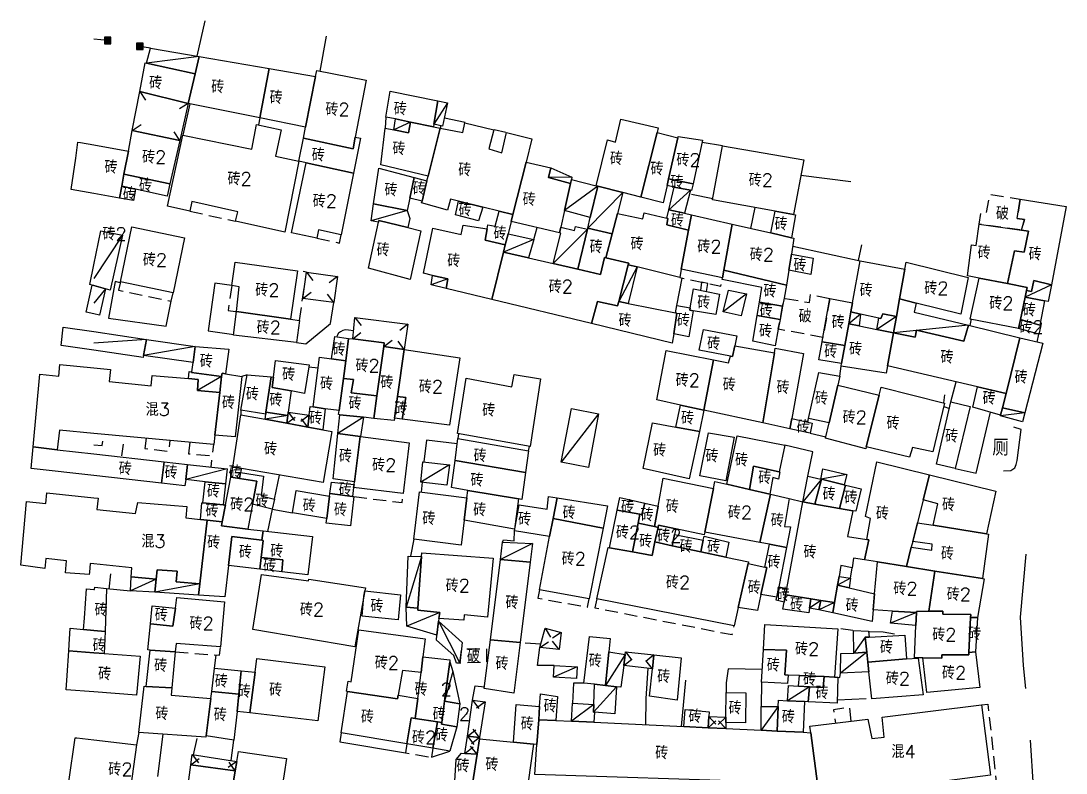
# Model space of a CAD drawing. Header units: millimetres. Extents: x 51 to 1261, y 60 to 1114.
# Drawn here: x 249.4 to 409.5, y 618.7 to 733.9 of the extents above; entities that cross this region are included whole.
import ezdxf

# ---------------------------------------------------------------- set-up
doc = ezdxf.new("R2010")
doc.units = ezdxf.units.MM
doc.linetypes.add('X5', pattern=[3, 2, -1])
doc.layers.add('JMD', color=6, linetype='Continuous')
doc.layers.get('0').off()
doc.styles.add('HZ', font='rs.shx', dxfattribs={"width": 0.8, "bigfont": 'hztxt.shx'})
doc.linetypes.add('443', pattern='A,9.4,[169,AAA.SHX,S=1,R=0,X=0,Y=0.15],0.6', length=10)

# ---------------------------------------------------------------- blocks, each defined once
blk = doc.blocks.new('*U16')
at = {"linetype": 'Continuous'}
for points in [[(0, 0), (0.5, 0.5), (-0.5, 0.5)], [(0, 0), (-0.5, 0.5), (-0.5, -0.5)], [(0, 0), (-0.5, -0.5), (0.5, -0.5)], [(0, 0), (0.5, -0.5), (0.5, 0.5)]]:
    blk.add_solid(points, dxfattribs=at)
blk = doc.blocks.new('gc002')
blk.add_lwpolyline([(-0.5, -0.5), (0.5, -0.5), (0.5, 0.5), (-0.5, 0.5), (-0.5, -0.5)])
at = {"linetype": 'Continuous'}
blk.add_blockref('*U16', (0, 0), dxfattribs=at)

msp = doc.modelspace()

# ---------------------------------------------------------------- linework, layer by layer
at = {"layer": 'JMD', "color": 6, "linetype": '443', "flags": 128}
for points in [[(276.41, 728.54), (277.62, 733.93)], [(262.7, 730.93), (260.57, 731.14)], [(295.23, 726.24), (296.2, 731.59)], [(269.24, 729.77), (267.64, 730.03)], [(275.27, 721.23), (274.23, 716.45)], [(285.99, 719.07), (285.78, 718)], [(305.33, 719.2), (305.22, 717.51)], [(317.45, 718.35), (314.28, 719.03)], [(313.71, 717.88), (313.62, 717.52)], [(323.7, 716.85), (321.88, 717.25)], [(356.9, 714.77), (353.74, 715.31)], [(376.54, 709.3), (368.88, 710.26)], [(352.12, 707.41), (355.39, 706.74)], [(361.23, 702.14), (361.9, 705.33)], [(327.97, 700.46), (328.49, 702.27)], [(367.64, 699.45), (377.97, 697.16)], [(378.16, 699.62), (377.66, 697.23)], [(264.61, 693.82), (263.85, 694), (262.81, 688.41), (271.66, 687.2), (272.45, 691.01)], [(281.7, 693.38), (279.11, 693.74), (278.1, 686.48), (282, 685.91)], [(349.87, 690.32), (350.72, 694.53)], [(291.6, 684.67), (293.05, 684.49), (296.85, 687.58), (297.32, 690.79)], [(394.99, 688.28), (394.79, 687.26)], [(300.34, 686.44), (299.59, 686.55), (299.09, 686.6), (298.71, 686.49), (298.36, 686.33), (298.05, 686.09), (297.83, 685.76), (297.8, 685.55)], [(405.09, 684.75), (405.34, 685.94)], [(294.92, 680.74), (293.52, 680.92)], [(374.84, 679.5), (375.06, 681.07)], [(284.08, 679.74), (283.26, 679.49)], [(391.87, 675.58), (392.68, 678.66)], [(390.76, 675.43), (390.94, 676.64)], [(283.12, 674.31), (283.11, 673.59)], [(390.78, 674.88), (391.64, 674.59)], [(369.93, 672.5), (370.05, 673.02)], [(392.53, 665.39), (395.75, 664.67), (397.94, 674)], [(399.92, 665.01), (401.03, 665.09), (401.65, 665.47), (401.87, 666), (402, 666.59), (402.61, 671.34), (401.53, 671.73)], [(316.25, 669.16), (311.56, 669.73), (311.13, 666.38)], [(316.45, 670.7), (316.36, 669.99)], [(370.3, 670.77), (372.73, 670.24)], [(264.88, 667.31), (265.1, 669.12)], [(327.18, 668.06), (327.29, 668.77)], [(369.94, 664.22), (370.74, 667.92), (366.45, 668.93)], [(278.57, 665.59), (278.67, 666.64)], [(288.23, 660.69), (289.03, 664.37)], [(310.86, 663.27), (310.7, 661.77)], [(367.07, 660.78), (369.2, 660.26)], [(287.9, 659.17), (287.16, 655.75)], [(287.9, 659.17), (291.02, 658.6)], [(323.2, 654.11), (323.31, 654.43), (324.96, 654.28), (325.02, 655.81)], [(309.61, 654.57), (309.08, 651.97)], [(403.33, 652.26), (402.47, 642.63), (402.93, 635.21), (403.31, 631.69)], [(376.49, 648.57), (376.75, 650.16)], [(262.95, 646.92), (263.17, 649.24)], [(262.53, 646.98), (266.22, 646.65)], [(376.83, 640.57), (374.98, 640.8)], [(383.23, 640.03), (381.48, 640.3), (379.39, 640.38)], [(329.06, 638.48), (326.63, 638.65)], [(331.09, 635.23), (328.52, 635.23), (328.91, 637.94)], [(279.08, 634.82), (279.33, 636.81)], [(345.12, 626.13), (345.21, 630.17), (345.5, 634.78)], [(362.97, 634.61), (357.77, 634.7), (357.42, 632.56), (357.42, 631.07)], [(374.55, 633.41), (374.87, 633.36), (374.95, 634.03)], [(335.66, 632.52), (334.06, 632.48), (333.9, 629.42)], [(350.59, 625.87), (351.26, 632.98)], [(362.85, 632.65), (362.79, 628.95)], [(318.57, 629.91), (318.97, 632.09), (320.42, 631.93)], [(374.47, 629.96), (378.89, 630.13)], [(267.46, 624.96), (267.11, 623.06)], [(270.38, 618.22), (271.19, 624.69)], [(275.85, 621.55), (276.41, 624.01)], [(281.64, 620.65), (282.04, 623.78)], [(405.36, 609.35), (404.9, 611.09), (404.51, 616.63), (404.04, 623.78)]]:
    msp.add_lwpolyline(points, dxfattribs=at)
at = {"layer": 'JMD', "color": 6, "linetype": 'Continuous', "flags": 128}
for points in [[(276.69, 728.49), (276.08, 725.81), (268.65, 727.48), (269.24, 729.77)], [(287.44, 726.64), (285.99, 719.07), (275.04, 721.28), (276.08, 725.81), (276.69, 728.49)], [(268.65, 727.48), (276.08, 725.81), (275.04, 721.28), (267.61, 723.13), (268.44, 727.52)], [(294.55, 725.42), (293.02, 717.65), (285.99, 719.07), (287.44, 726.64)], [(300.63, 716.11), (300.3, 714.36), (292.69, 715.97), (293.02, 717.65), (294.55, 725.42), (294.73, 726.33), (302.27, 724.86)], [(313.27, 721.7), (312.67, 718.1), (312.61, 717.73), (309.09, 718.44), (306.77, 718.91), (305.33, 719.2), (305.98, 723.17)], [(312.67, 718.1), (313.27, 721.7), (314.73, 721.4), (313.97, 717.82)], [(309.09, 718.44), (308.77, 716.81), (306.54, 717.25), (306.77, 718.91)], [(346.86, 716.82), (344.39, 706.95), (341.61, 707.66), (337.77, 708.63), (337.53, 708.69), (339.24, 715.69), (340.51, 715.38), (341.29, 718.9), (347.04, 717.54)], [(292, 712.45), (289.86, 701.58), (282.3, 703.24), (282.62, 704.71), (275.59, 706.25), (275.27, 704.79), (271.85, 705.54), (274.23, 716.45), (284.78, 714.28), (285.48, 718.06), (289.27, 717.25), (288.42, 713.23)], [(312.61, 717.73), (313.62, 717.52), (311.8, 710.17), (304.52, 711.86), (305.22, 717.51), (306.54, 717.25), (308.77, 716.81), (309.09, 718.44)], [(326.78, 712.31), (324.77, 704.26), (322.66, 704.79), (320.15, 705.41), (316.45, 706.33), (315.22, 706.64), (314.75, 704.95), (310.79, 706.07), (310.85, 706.31), (311.61, 709.42), (311.8, 710.17), (313.62, 717.52), (317.08, 716.82), (317.43, 718.31), (321.83, 717.23), (321.06, 714.32), (323.06, 713.71), (323.78, 716.83), (327.68, 715.89)], [(273.75, 715.61), (272.23, 708.97), (265.2, 710.47), (265.88, 714), (266.47, 717.15)], [(300.35, 710.62), (293.12, 712.21), (292, 712.45), (292.69, 715.97), (300.3, 714.36), (300.63, 716.11), (301.43, 715.97)], [(350.02, 716.01), (348.62, 709.75), (348.38, 708.7), (347.8, 706.09), (344.39, 706.95), (346.86, 716.82)], [(352.37, 709), (348.62, 709.75), (350.02, 716.01), (350.07, 716.25), (353.82, 715.65)], [(258.52, 715.3), (260.57, 714.94), (265.88, 714), (265.2, 710.47), (264.86, 708.63), (264.51, 706.79), (260.57, 707.5), (257.12, 708.12), (257.8, 712.93), (257.86, 713.34), (258.14, 715.36)], [(367.74, 704.29), (364.93, 704.79), (355.35, 706.51), (356.9, 714.77), (369.33, 712.64)], [(300.35, 710.62), (298.45, 701.18), (294.98, 701.91), (294.73, 700.64), (290.85, 701.45), (293.12, 712.21)], [(309.65, 709.95), (308.98, 706.76), (308.59, 704.89), (303.44, 705.92), (304.23, 711.4)], [(330.57, 711.43), (330.22, 709.92), (333.6, 709.04), (332.67, 704.9), (332.09, 702.32), (331.9, 701.48), (324.5, 703.19), (324.77, 704.26), (326.78, 712.31)], [(333.74, 709.65), (333.6, 709.04), (330.22, 709.92), (330.57, 711.43), (333.82, 710.01)], [(272.23, 708.97), (271.8, 707.08), (266.98, 708.16), (264.86, 708.63), (265.2, 710.47)], [(311.61, 709.42), (310.85, 706.31), (308.98, 706.76), (309.65, 709.95)], [(337.53, 708.69), (337.77, 708.63), (336.61, 703.81), (332.67, 704.9), (333.6, 709.04), (333.74, 709.65)], [(352.37, 709), (352.15, 707.98), (351.97, 708.02), (349.48, 708.49), (348.38, 708.7), (348.62, 709.75)], [(266.98, 708.16), (266.63, 706.41), (264.51, 706.79), (264.86, 708.63)], [(341.61, 707.66), (340.78, 704.42), (339.97, 701.3), (336.23, 702.21), (336.61, 703.81), (337.77, 708.63)], [(351.97, 708.02), (351.06, 704.46), (348.66, 705.01), (349.48, 708.49)], [(320.15, 705.41), (319.5, 703.33), (315.99, 704.22), (316.45, 706.33)], [(407.26, 693.52), (404.56, 694.19), (404.19, 692.49), (403.46, 692.66), (403.56, 693.12), (400.56, 693.7), (401.63, 698.7), (403.1, 698.52), (403.76, 701.73), (402.68, 701.89), (403.12, 703.52), (402, 703.69), (402.48, 706.62), (409.51, 705.48)], [(308.59, 704.89), (308.96, 703.65), (308.69, 702.28), (304.25, 703.35), (304.19, 703.1), (303.07, 703.32), (303.44, 705.92)], [(324.77, 704.26), (324.5, 703.19), (324.04, 701.34), (323.61, 699.62), (320.53, 700.34), (320.82, 702.06), (320.93, 702.71), (322.07, 702.49), (322.66, 704.79)], [(348.35, 703.7), (348.52, 703.66), (348.34, 702.69), (351.67, 701.88), (350.56, 695.89), (350.33, 694.61), (343.81, 696.25), (342.45, 696.59), (342.51, 696.83), (339.03, 697.62), (339.97, 701.3), (340.78, 704.42), (344.65, 703.64), (344.89, 704.52)], [(351.06, 704.46), (352.11, 704.22), (351.67, 701.88), (348.34, 702.69), (348.52, 703.66), (348.35, 703.7), (348.66, 705.01)], [(367.74, 704.29), (368.04, 704.23), (367.47, 700.72), (364.27, 701.45), (364.93, 704.79)], [(308.69, 702.28), (310.69, 701.79), (309.01, 694.33), (302.63, 696.04), (304.19, 703.1), (304.25, 703.35)], [(358.38, 702.79), (357.07, 695.74), (356.86, 694.57), (350.56, 695.89), (351.67, 701.88), (352.11, 704.22)], [(262.38, 692.87), (260.57, 693.39), (260.34, 693.45), (259.95, 693.56), (260.57, 696.57), (261.63, 701.76), (264.97, 701.12), (263.09, 692.67)], [(274.45, 700.69), (272.71, 692.28), (264.64, 693.98), (266.38, 702.38)], [(320.82, 702.06), (320.53, 700.34), (323.61, 699.62), (323.34, 698.53), (321.52, 691.26), (314.54, 692.94), (314.82, 694.41), (312.45, 694.96), (311.1, 695.27), (312.52, 702.21), (316.86, 701.2), (317.14, 702.65)], [(327.17, 697.65), (323.34, 698.53), (323.61, 699.62), (324.04, 701.34), (327.97, 700.46)], [(336.18, 702.01), (334.71, 695.91), (330.93, 696.78), (332.1, 701.43), (331.9, 701.48), (332.09, 702.32), (334.2, 701.85), (334.35, 702.44)], [(339.97, 701.3), (339.03, 697.62), (338.8, 697.67), (338.18, 695.11), (334.71, 695.91), (336.18, 702.01), (336.23, 702.21)], [(364.27, 701.45), (367.47, 700.72), (367.82, 700.64), (367.44, 698.18), (367.05, 695.75), (366.69, 693.45), (357.07, 695.74), (358.38, 702.79)], [(402.68, 701.88), (403.76, 701.73), (403.1, 698.52), (401.63, 698.7), (400.56, 693.7), (396.17, 694.55), (394.4, 694.9), (395.04, 699.62), (395.73, 699.53), (396.21, 702.78)], [(327.17, 697.65), (330.93, 696.78), (334.71, 695.91), (338.18, 695.11), (338.8, 697.67), (339.03, 697.62), (342.51, 696.83), (342.45, 696.59), (340.99, 690.93), (340.82, 690.28), (337.74, 690.98), (336.81, 687.57), (321.52, 691.26), (323.34, 698.53)], [(367.05, 695.75), (367.44, 698.18), (370.77, 697.58), (370.39, 695.09)], [(290.7, 688.24), (282.41, 689.41), (282.85, 693.21), (281.7, 693.38), (282.22, 697), (291.76, 695.66)], [(343.81, 696.25), (342.43, 690.65), (340.99, 690.93), (342.45, 696.59)], [(384.83, 695.92), (384, 691.34), (383.51, 688.65), (381.44, 689.08), (381.13, 688.34), (380.82, 688.41), (378.04, 689.02), (376.56, 689.35), (376.81, 690.76), (377.97, 697.16)], [(386.53, 690.71), (384, 691.34), (384.83, 695.92), (385.02, 696.99), (394.52, 694.61), (393.4, 688.99)], [(314.54, 692.94), (312.27, 693.49), (312.45, 694.96), (314.82, 694.41)], [(366.69, 693.45), (366.31, 691.45), (366.09, 690.26), (362.53, 690.87), (362.89, 693.08), (356.81, 694.32), (356.86, 694.57), (357.07, 695.74)], [(262.38, 692.87), (261.46, 688.87), (260.57, 689.08), (259.42, 689.34), (260.34, 693.45), (260.57, 693.39)], [(400.56, 693.7), (403.56, 693.12), (403.46, 692.66), (403.25, 691.64), (402.51, 688.19), (402.22, 686.84), (394.83, 688.27), (396.17, 694.55)], [(407.26, 693.52), (406.78, 690.96), (406.22, 691.06), (403.25, 691.64), (403.46, 692.66), (404.19, 692.49), (404.56, 694.19)], [(352.41, 689.54), (351.85, 689.63), (351.91, 689.96), (352.42, 692.87), (356.41, 692.08), (355.88, 688.95)], [(360.56, 692.12), (359.75, 688.78), (357, 689.35), (357.81, 692.69)], [(340.99, 690.93), (342.43, 690.65), (349.69, 689.21), (349.86, 689.18), (349.4, 686), (349.19, 684.58), (336.81, 687.57), (337.74, 690.98), (340.82, 690.28)], [(351.91, 689.96), (351.85, 689.63), (352.41, 689.54), (351.72, 685.55), (349.4, 686), (349.86, 689.18), (349.69, 689.21), (349.87, 690.32)], [(366.09, 690.26), (365.7, 688.19), (362.18, 688.82), (362.53, 690.87)], [(376.81, 690.76), (376.56, 689.35), (376.23, 687.53), (375.63, 684.24), (372.13, 684.77), (372.25, 685.46), (373.33, 691.43)], [(386.53, 690.71), (386.25, 689.34), (394.58, 687.31), (393.83, 684.87), (386.6, 686.54), (386.37, 685.5), (383.05, 686.14), (383.51, 688.65), (384, 691.34)], [(406.22, 691.06), (405.5, 687.33), (402.51, 688.19), (403.25, 691.64)], [(290.7, 688.24), (292.09, 688.04), (291.6, 684.67), (281.98, 685.8), (282.41, 689.41)], [(365.7, 688.19), (365.42, 686.71), (364.94, 684.18), (361.52, 684.86), (362.18, 688.82)], [(378.04, 689.02), (377.8, 687.21), (376.23, 687.53), (376.56, 689.35)], [(383.51, 688.65), (383.05, 686.14), (380.53, 686.65), (380.82, 688.41), (381.13, 688.34), (381.44, 689.08)], [(268.66, 685.16), (268.21, 682.7), (268.16, 682.39), (260.57, 683.5), (255.57, 684.23), (255.86, 687.03), (260.57, 686.34)], [(377.8, 687.21), (380.53, 686.65), (383.05, 686.14), (382.13, 681.11), (381.93, 679.98), (375.06, 681.07), (375.13, 681.45), (375.63, 684.24), (376.23, 687.53)], [(402.44, 685.4), (400.31, 676.89), (395.94, 677.9), (382.13, 681.11), (383.05, 686.14), (386.37, 685.5), (386.6, 686.54), (393.83, 684.87), (394.58, 687.31)], [(405.5, 687.33), (405.63, 687.29), (405.34, 685.94), (402.22, 686.84), (402.51, 688.19)], [(299.61, 685.31), (299.16, 681.89), (296.98, 682.17), (297.52, 685.59)], [(300.23, 685.23), (305.07, 684.6), (305, 684.06), (303.93, 676.49), (300, 676.97), (300.35, 679.01), (298.8, 679.18), (299.16, 681.89), (299.61, 685.31)], [(358.77, 684.17), (358.43, 682.52), (358.09, 682.58), (353.32, 683.48), (353.99, 686.68), (359.09, 685.71)], [(403.21, 673.92), (399.76, 674.67), (400.31, 676.89), (402.44, 685.4), (405.93, 684.55)], [(276.11, 684.07), (275.78, 681.63), (268.21, 682.7), (268.66, 685.16)], [(280.77, 679.88), (280.22, 679.97), (280.16, 679.45), (275.56, 680.07), (275.58, 680.18), (275.78, 681.63), (276.11, 684.07), (281.26, 683.65)], [(308.14, 683.59), (307.11, 676.4), (306.64, 673.1), (306.59, 672.73), (303.45, 673.06), (303.93, 676.49), (305, 684.06)], [(364.83, 683.08), (363.04, 672.35), (354.02, 674.32), (355.48, 682.02), (357.81, 681.56), (358.09, 682.58), (358.43, 682.52), (358.77, 684.17)], [(367.5, 673.06), (367.21, 671.45), (363.04, 672.35), (364.83, 683.08), (364.95, 683.8), (369.3, 683.01)], [(375.63, 684.24), (375.13, 681.45), (371.63, 682), (372.13, 684.77)], [(296.98, 682.17), (299.16, 681.89), (298.8, 679.18), (298.14, 674.24), (296.01, 674.54), (294.16, 674.8), (295.13, 682.41)], [(307.83, 672.94), (308.35, 676.24), (307.11, 676.4), (308.14, 683.59), (316.65, 682.33), (315.06, 671.99)], [(355.48, 682.02), (354.02, 674.32), (350.43, 675.1), (346.82, 675.89), (348.24, 683.43)], [(275.06, 679.15), (276.56, 679.02), (276.48, 677.32), (279.88, 677.01), (279.13, 670.46), (278.97, 669.04), (260.57, 670.76), (255.34, 671.24), (254.95, 668.26), (251.28, 668.68), (252.29, 679.82), (255.21, 679.53), (255.39, 681.3), (260.57, 680.79), (263.12, 680.54), (262.95, 678.69), (269.35, 678.06), (269.49, 679.64)], [(290.8, 677.26), (287.9, 677.79), (288.11, 679.39), (288.43, 681.94), (293.58, 681.24), (292.83, 676.88)], [(275.58, 680.18), (275.56, 680.07), (280.16, 679.45), (279.88, 677.01), (276.48, 677.32), (276.56, 679.02), (275.06, 679.15), (275.17, 680.22)], [(280.77, 679.88), (283.26, 679.49), (282.25, 670.22), (279.13, 670.46), (279.88, 677.01), (280.16, 679.45), (280.22, 679.97)], [(287.74, 679.42), (286.95, 673.99), (286.91, 673.72), (283.12, 674.31), (284.08, 679.74)], [(288.11, 679.39), (287.9, 677.79), (290.8, 677.26), (290.37, 673.99), (290.3, 673.5), (286.95, 673.99), (287.74, 679.42)], [(303.93, 676.49), (303.45, 673.06), (301.87, 673.23), (298.25, 673.61), (298.06, 673.63), (298.14, 674.24), (298.8, 679.18), (300.35, 679.01), (300, 676.97)], [(329.02, 679.11), (327.44, 668.75), (316.3, 670.73), (317.6, 679.22), (324.62, 677.9), (324.97, 679.79)], [(374.53, 678.15), (373.21, 672.35), (370.05, 673.02), (371.66, 680.07), (374.84, 679.5)], [(380.87, 676.59), (378.9, 668.69), (378.82, 668.37), (372.68, 670.02), (373.21, 672.35), (374.53, 678.15)], [(378.9, 668.69), (380.87, 676.59), (381.18, 677.84), (390.91, 675.39), (389.08, 667.93), (386, 668.61), (385.52, 667.13)], [(400.31, 676.89), (399.76, 674.67), (399.48, 673.57), (395.25, 674.75), (395.94, 677.9)], [(307.83, 672.94), (306.64, 673.1), (307.11, 676.4), (308.35, 676.24)], [(294.16, 674.8), (296.01, 674.54), (295.67, 671.29), (293.34, 671.72), (293.56, 673.54), (293.73, 674.86)], [(337.89, 673.74), (336.34, 665.52), (332.19, 666.36), (333.73, 674.57)], [(354.02, 674.32), (353.33, 671.07), (349.75, 671.72), (350.43, 675.1)], [(394.8, 674.85), (392.53, 665.39), (389.65, 666.04), (391.87, 675.58)], [(403.21, 673.92), (402.84, 672.51), (399.45, 673.45), (399.48, 673.57), (399.76, 674.67)], [(286.8, 672.91), (290.14, 672.3), (293.34, 671.72), (295.67, 671.29), (297.05, 671.04), (295.71, 663.24), (283.18, 665.36), (281.86, 665.59), (283.11, 673.59)], [(290.3, 673.5), (290.14, 672.3), (286.8, 672.91), (286.91, 673.72), (286.95, 673.99)], [(301.87, 673.23), (301.45, 670.29), (301.36, 670.3), (297.95, 670.75), (298.25, 673.61)], [(367.21, 671.45), (367.5, 673.06), (370.62, 672.34), (370.3, 670.77)], [(349.75, 671.72), (353.33, 671.07), (351.79, 663.82), (344.75, 665.4), (346.15, 672.38)], [(358.69, 670.18), (357.39, 663.5), (353.39, 664.27), (354.75, 670.86)], [(301.36, 670.3), (300.49, 663.33), (297.23, 663.78), (297.95, 670.75)], [(301.45, 670.29), (308.89, 669.31), (307.98, 661.54), (300.38, 662.49), (300.44, 662.95), (300.49, 663.33), (301.36, 670.3)], [(326.71, 664.75), (315.92, 666.59), (316.36, 669.99), (327.18, 668.06)], [(365.57, 664.89), (361.64, 665.73), (360.99, 662.17), (357.53, 662.97), (359.15, 670.38), (366.45, 668.93)], [(254.95, 668.26), (260.57, 667.63), (271.36, 666.41), (270.95, 663.13), (260.57, 664.3), (250.97, 665.38), (251.28, 668.68)], [(274.95, 666), (274.66, 663.68), (274.54, 662.73), (270.95, 663.13), (271.36, 666.41)], [(315.06, 665.94), (314.66, 662.81), (310.65, 663.29), (310.97, 666.4)], [(326.71, 664.75), (326.13, 660.62), (325.62, 660.71), (317.87, 662.02), (315.39, 662.45), (315.92, 666.59)], [(388.57, 664.41), (387.61, 660.6), (386.73, 657.06), (386.01, 654.18), (385.79, 653.33), (385.05, 650.37), (380.62, 651.08), (378.63, 651.39), (379.3, 654.43), (379, 654.48), (379.55, 657.74), (378.78, 658.02), (380.53, 666.39)], [(280.76, 663.03), (277.64, 663.36), (274.66, 663.68), (274.95, 666), (281.02, 665.32)], [(283.18, 665.36), (283.07, 664.79), (282.89, 663.83), (281.56, 664.03), (281.86, 665.59)], [(284.89, 659.9), (285.57, 663.44), (282.89, 663.83), (283.07, 664.79), (286.58, 664.18), (286.2, 661.17), (288.23, 660.69), (287.9, 659.17)], [(365.57, 664.89), (365.67, 664.87), (365.47, 663.73), (364.61, 663.99), (364.14, 661.45), (360.99, 662.17), (361.64, 665.73)], [(375.49, 662.89), (372.04, 663.72), (371.95, 663.74), (372.23, 665.34), (375.91, 664.44)], [(280.76, 663.03), (280.41, 659.82), (277.27, 660.13), (277.64, 663.36)], [(282.89, 663.83), (285.57, 663.44), (284.89, 659.9), (284.17, 656.1), (280.14, 656.58), (280.26, 657.2), (280.75, 659.79), (281.56, 664.03)], [(300.44, 662.95), (300.38, 662.49), (300.21, 661.1), (296.75, 661.53), (296.97, 663.29)], [(355.48, 662.33), (354.17, 655.65), (354.09, 655.21), (349.74, 656.13), (347.08, 656.7), (347.01, 656.36), (346.47, 656.47), (347.02, 659.6), (347.77, 663.91)], [(357.53, 662.97), (360.99, 662.17), (364.14, 661.45), (364.25, 661.43), (362.62, 654.06), (354.17, 655.65), (355.48, 662.33), (355.69, 663.39)], [(371.95, 663.74), (372.04, 663.72), (371.01, 659.93), (369.2, 660.26), (369.94, 664.22)], [(375.49, 662.89), (375.71, 662.84), (374.8, 659.26), (371.01, 659.93), (372.04, 663.72)], [(376.82, 658.9), (374.8, 659.26), (375.71, 662.84), (378.14, 662.26), (377.28, 658.82)], [(397.34, 655.37), (389.14, 656.68), (389.84, 659.98), (387.61, 660.6), (388.57, 664.41), (398.74, 661.92)], [(276.9, 657.57), (277.93, 657.46), (276.82, 647.73), (273.19, 648.03), (273.35, 649.65), (270.27, 649.87), (270.13, 648.43), (266.32, 648.78), (266.39, 650.17), (260.57, 650.78), (260.03, 650.84), (259.91, 649.48), (259.88, 649.12), (256.25, 649.38), (256.41, 651.23), (253.22, 651.58), (253.08, 650.05), (249.41, 650.56), (250.28, 660.33), (253.24, 660.01), (253.39, 661.67), (260.57, 660.9), (261.26, 660.82), (261.06, 659.08), (266.95, 658.51), (267.33, 660.17), (274.84, 659.55), (274.66, 657.82)], [(296.69, 661.13), (296.26, 657.74), (291.02, 658.6), (291.59, 661.99)], [(300.21, 661.1), (300.4, 661.07), (299.88, 656.58), (296.16, 657.02), (296.26, 657.74), (296.69, 661.13), (296.75, 661.53)], [(317.73, 660.87), (317.32, 657.44), (316.87, 653.64), (309.61, 654.57), (310.47, 661.8)], [(325.62, 660.71), (325, 656.08), (317.32, 657.44), (317.73, 660.87), (317.87, 662.02)], [(366.68, 653.29), (364.1, 653.78), (362.62, 654.06), (364.25, 661.43), (367.07, 660.78), (366.38, 656.49), (367.28, 656.42)], [(277.27, 660.13), (280.41, 659.82), (280.75, 659.79), (280.26, 657.2), (277.93, 657.46), (276.9, 657.57), (277.14, 660.14)], [(331.55, 660.87), (330.94, 657.73), (330.4, 654.94), (325.02, 655.81), (325.71, 659.8), (330.02, 659.14), (330.23, 661.08)], [(338.59, 656.23), (330.94, 657.73), (331.55, 660.87), (339.27, 659.68)], [(344.96, 660.07), (344.54, 658.33), (344.23, 658.39), (340.75, 659), (341.15, 660.95)], [(347.02, 659.6), (346.47, 656.47), (343.96, 656.99), (344.23, 658.39), (344.54, 658.33), (344.96, 660.07)], [(371.01, 659.93), (374.8, 659.26), (376.82, 658.9), (376.04, 654.96), (379, 654.48), (379.3, 654.43), (378.63, 651.39), (376.94, 651.66), (376.75, 650.16), (375.02, 650.54), (374.73, 648.86), (374.5, 647.49), (374.05, 644.84), (371.94, 645.18), (370.4, 645.42), (366.55, 646.04), (366.73, 646.98), (369.2, 660.26)], [(344.23, 658.39), (343.96, 656.99), (343.11, 652.6), (339.58, 653.24), (340.75, 659)], [(280.26, 657.2), (280.14, 656.58), (284.17, 656.1), (286.5, 655.83), (286.32, 654.39), (281.74, 654.94), (281.21, 650.5), (280.65, 645.73), (276.62, 645.99), (276.82, 647.73), (277.93, 657.46)], [(338.59, 656.23), (336.44, 645.42), (328.83, 646.81), (330.4, 654.94), (330.94, 657.73)], [(346.47, 656.47), (347.01, 656.36), (346.53, 654.13), (346.09, 652.06), (343.11, 652.6), (343.96, 656.99)], [(349.74, 656.13), (349.55, 655.27), (349.17, 653.56), (346.53, 654.13), (347.01, 656.36), (347.08, 656.7)], [(389.14, 656.68), (397.34, 655.37), (397.61, 655.33), (396.73, 648.52), (389.41, 649.68), (385.05, 650.37), (385.79, 653.33), (388.92, 652.89), (389, 653.77), (386.01, 654.18), (386.73, 657.06)], [(286.32, 654.39), (286.53, 654.37), (286.21, 651.75), (285.99, 649.94), (281.21, 650.5), (281.74, 654.94)], [(289.36, 649.55), (289.54, 651.38), (286.21, 651.75), (286.53, 654.37), (286.32, 654.39), (286.5, 655.83), (294.08, 654.94), (293.35, 649.09)], [(353.93, 654.4), (353.58, 652.62), (349.17, 653.56), (349.55, 655.27)], [(357.38, 651.81), (353.58, 652.62), (353.93, 654.4), (354.05, 655.04), (357.85, 654.12)], [(327.41, 651.02), (322.87, 651.45), (323.2, 654.11), (327.77, 653.88)], [(349.17, 653.56), (353.58, 652.62), (357.38, 651.81), (360.87, 651.06), (360.82, 650.82), (359.3, 644.1), (358.67, 641.3), (337.64, 645.42), (339.38, 653.28), (339.58, 653.24), (343.11, 652.6), (346.09, 652.06), (346.53, 654.13)], [(366.68, 653.29), (365.52, 647.28), (365.21, 645.66), (362.77, 646.08), (363.67, 650.21), (363.34, 650.28), (364.1, 653.78)], [(289.36, 649.55), (285.99, 649.94), (286.21, 651.75), (289.54, 651.38)], [(310.78, 651.92), (310.22, 643.98), (308.43, 644.12), (308.75, 651.97)], [(313.45, 642.41), (313.56, 643.33), (310.21, 643.7), (310.22, 643.98), (310.78, 651.92), (310.82, 652.47), (321.74, 651.64), (320.89, 642.61), (317.33, 642.99), (317.24, 642.15)], [(327.41, 651.02), (325.87, 638.72), (321.33, 639.16), (322.87, 651.45)], [(363.34, 650.28), (363.67, 650.21), (362.77, 646.08), (362.23, 643.63), (359.3, 644.1), (360.82, 650.82)], [(385.05, 650.37), (389.41, 649.68), (388.47, 643.51), (386.58, 643.5), (386.58, 643.32), (382.9, 643.55), (379.96, 643.73), (380.18, 646.19), (380.62, 651.08)], [(270.13, 648.43), (269.93, 646.42), (266.22, 646.65), (266.32, 648.78)], [(276.82, 647.73), (276.62, 645.99), (269.93, 646.42), (270.13, 648.43), (270.27, 649.87), (273.35, 649.65), (273.19, 648.03)], [(302.09, 646.62), (301.94, 645.81), (300.55, 638.09), (284.91, 640.71), (286.27, 649.13), (293.48, 648.18), (293.53, 648.45), (302.17, 647.08)], [(376.29, 647.08), (374.5, 647.49), (374.73, 648.86), (376.49, 648.57)], [(396.73, 648.52), (396.95, 648.48), (395.93, 642.54), (394.88, 642.56), (394.9, 643.04), (390.65, 643.08), (390.65, 643.52), (388.47, 643.51), (389.41, 649.68)], [(262.29, 640.42), (260.57, 640.57), (259.01, 640.71), (259.13, 642.48), (259.44, 646.96), (260.57, 646.85), (260.7, 646.84), (260.73, 647.19), (262.53, 646.98)], [(366.73, 646.98), (366.55, 646.04), (366.34, 644.92), (365.12, 645.2), (365.21, 645.66), (365.52, 647.28)], [(376.29, 647.08), (380.18, 646.19), (379.96, 643.73), (379.8, 641.95), (373.79, 643.28), (374.05, 644.84), (374.5, 647.49)], [(273.05, 637.29), (269.19, 637.58), (268.87, 637.61), (269.25, 641.59), (272.7, 641.22), (273.07, 643.99), (273.3, 645.64), (280.62, 644.96), (279.97, 638.07), (273.17, 638.58)], [(301.94, 645.81), (302.09, 646.62), (307.54, 646.05), (307.19, 642.2), (301.67, 642.78)], [(370.4, 645.42), (370.18, 643.99), (370.08, 643.27), (366.14, 643.84), (366.34, 644.92), (366.55, 646.04)], [(371.94, 645.18), (371.66, 643.75), (370.18, 643.99), (370.4, 645.42)], [(273.07, 643.99), (272.7, 641.22), (269.25, 641.59), (269.51, 644.34)], [(310.22, 643.98), (310.21, 643.7), (313.56, 643.33), (313.45, 642.41), (313.4, 641.98), (313.14, 639.86), (308.55, 641.24), (308.43, 644.12)], [(374.05, 644.84), (373.79, 643.28), (371.66, 643.75), (371.94, 645.18)], [(386.58, 643.32), (386.5, 641.35), (382.63, 641.71), (382.9, 643.55)], [(394.88, 642.56), (394.61, 637.21), (394.59, 636.85), (390.5, 636.83), (390.5, 636.35), (387.55, 636.38), (386.3, 636.39), (386.5, 641.35), (386.58, 643.32), (386.58, 643.5), (388.47, 643.51), (390.65, 643.52), (390.65, 643.08), (394.9, 643.04)], [(395.93, 642.54), (395.63, 637.29), (394.61, 637.21), (394.88, 642.56)], [(259.01, 640.71), (260.57, 640.57), (262.29, 640.42), (262.17, 637.05), (260.57, 637.17), (256.73, 637.45), (256.8, 638.43), (256.97, 640.9)], [(311, 636.53), (310.7, 634.11), (307.88, 634.44), (307.19, 630.66), (307.09, 630.1), (299.44, 631.24), (299.28, 631.27), (299.54, 632.79), (299.98, 632.72), (301.17, 640.66), (311.35, 639.27)], [(316.9, 637.74), (316.64, 635.57), (316.14, 635.56), (315.72, 636.73), (313.05, 639.09), (313.14, 639.86), (313.4, 641.98), (317.02, 638.75)], [(374.05, 633.43), (372.45, 633.5), (368.66, 633.67), (366.93, 633.75), (366.42, 633.78), (366.68, 637.58), (363.14, 637.68), (363.36, 641.48), (374.53, 640.82)], [(379.34, 639.57), (378.72, 639.54), (378.97, 637.23), (376.99, 637.12), (376.97, 640.58), (379.26, 640.47)], [(325.87, 638.72), (324.9, 630.99), (320.39, 631.67), (321.33, 639.16)], [(339.48, 637.32), (338.94, 632.15), (337.29, 632.33), (335.66, 632.52), (336.52, 639.65), (339.69, 639.36)], [(385.04, 636.21), (379.13, 635.73), (378.97, 637.23), (378.72, 639.54), (379.34, 639.57), (384.79, 639.83)], [(262.17, 637.05), (267.69, 636.65), (267.14, 630.68), (260.57, 631.15), (256.32, 631.46), (256.47, 633.68), (256.73, 637.45), (260.57, 637.17)], [(273.05, 637.29), (272.53, 631.78), (268.6, 632.01), (269.19, 637.58)], [(341.97, 636.9), (341.75, 635.21), (341.32, 631.87), (340.63, 631.95), (338.94, 632.15), (339.48, 637.32)], [(366.93, 633.75), (366.86, 632.47), (362.85, 632.65), (363.14, 637.68), (366.68, 637.58), (366.42, 633.78)], [(379.13, 635.73), (379.29, 634.23), (374.95, 634.03), (375.01, 637.02), (376.99, 637.12), (378.97, 637.23)], [(387.55, 636.38), (390.5, 636.35), (390.5, 636.83), (394.59, 636.85), (394.61, 637.21), (395.63, 637.29), (396.29, 631.83), (388.2, 631.07)], [(284.46, 627.95), (285.29, 634.2), (285.56, 636.28), (295.95, 635), (294.89, 626.74)], [(315.09, 635.75), (314.31, 629.75), (313.88, 626.5), (313.24, 626.59), (309.81, 627.11), (310.2, 630.14), (310.7, 634.11), (311, 636.53), (315.13, 636.09)], [(316.66, 629.33), (314.31, 629.75), (315.09, 635.75), (315.57, 634.28)], [(346.14, 634.7), (346.37, 636.84), (350.57, 636.4), (349.94, 629.9), (345.7, 630.49)], [(379.29, 634.23), (379.13, 635.73), (385.04, 636.21), (386.86, 636.35), (387.63, 630.7), (379.75, 630.1)], [(283.17, 634.41), (282.79, 630.82), (278.63, 631.21), (279.08, 634.82)], [(285.29, 634.2), (284.46, 627.95), (282.51, 628.18), (282.79, 630.82), (283.17, 634.41)], [(334.61, 634.98), (334.5, 633.2), (330.98, 633.44), (331.09, 635.23)], [(372.45, 633.5), (372.29, 631.83), (370.19, 631.94), (368.54, 632.03), (368.66, 633.67)], [(374.05, 633.43), (374.55, 633.41), (374.46, 629.42), (370.01, 629.65), (370.19, 631.94), (372.29, 631.83), (372.45, 633.5)], [(268.6, 632.01), (272.53, 631.78), (272.42, 630.65), (278.49, 630.14), (277.78, 624.44), (277.75, 624.21), (267.46, 624.96), (268.29, 632.03)], [(282.79, 630.82), (282.51, 628.18), (282.04, 623.78), (277.78, 624.44), (278.49, 630.14), (278.63, 631.21)], [(307.19, 630.66), (310.2, 630.14), (309.81, 627.11), (309.21, 627.2), (308.54, 623.22), (298.46, 624.91), (299.44, 631.24), (307.09, 630.1)], [(331.34, 626.79), (328.73, 626.91), (328.87, 628.94), (329.01, 630.88), (331.58, 630.44)], [(338.94, 632.15), (340.63, 631.95), (340.37, 627.83), (337.25, 628.04), (337.11, 628.05), (337.16, 629.24), (337.29, 632.33)], [(357.38, 626.49), (357.39, 627.28), (357.42, 631.07), (360.43, 631.03), (360.39, 626.44)], [(368.54, 632.03), (370.19, 631.94), (370.01, 629.65), (369.43, 629.68), (366.86, 629.81), (366.97, 632.12)], [(316.66, 629.33), (316.17, 625.79), (313.85, 626.23), (313.88, 626.5), (314.31, 629.75)], [(328.87, 628.94), (328.73, 626.91), (328.46, 623.12), (327.93, 623.18), (324.86, 623.47), (325.29, 629.23)], [(337.16, 629.24), (337.11, 628.05), (337.25, 628.04), (337.19, 626.51), (333.74, 626.67), (333.9, 629.42)], [(366.86, 629.81), (369.43, 629.68), (369.21, 624.98), (365.23, 625.17), (365.42, 628.93), (365.46, 629.89)], [(354.8, 627.39), (354.67, 625.67), (350.96, 625.85), (351.16, 628.45), (354.85, 628.1)], [(365.42, 628.93), (365.23, 625.17), (362.79, 625.28), (362.79, 628.95)], [(391.43, 616.01), (388.61, 615.65), (388.41, 617.18), (371.69, 615.01), (371.41, 617.09), (370.39, 624.92), (370.26, 625.91), (379.16, 627.01), (379.74, 624.03), (381.64, 624.23), (381.36, 627.28), (396.56, 629.16), (397.94, 618.42), (391.23, 617.55)], [(309.81, 627.11), (313.24, 626.59), (312.53, 622.55), (308.54, 623.22), (309.21, 627.2)], [(313.88, 626.5), (313.85, 626.23), (316.17, 625.79), (315.13, 622.11), (312.53, 622.55), (313.24, 626.59)], [(331.34, 626.79), (333.74, 626.67), (337.19, 626.51), (350.96, 625.85), (354.67, 625.67), (357.37, 625.54), (362.79, 625.28), (365.23, 625.17), (369.21, 624.98), (370.39, 624.92), (371.41, 617.09), (370.39, 617.13), (367.81, 617.21), (362.79, 617.37), (328.13, 618.49), (328.46, 623.12), (328.73, 626.91)], [(257.98, 624.11), (260.57, 623.81), (267.11, 623.06), (266.18, 616.4), (265.92, 614.53), (262.62, 615.06), (260.57, 615.39), (259.62, 615.54), (259.85, 616.75), (256.73, 617.37), (257.74, 624.14)], [(324.86, 623.47), (327.93, 623.18), (327.12, 617.32), (326.94, 616.01), (320.05, 616.92), (318.6, 617.11), (319.29, 621.62), (319.65, 623.98)], [(289.72, 618.63), (288.25, 609.54), (280.85, 610.51), (281.07, 611.84), (282.25, 619.1), (282.48, 620.52), (282.72, 622.04), (290.09, 620.96)], [(317.43, 621.75), (319.29, 621.62), (318.6, 617.11), (317.14, 617.3), (315.88, 617.47), (316.1, 620.82), (316.92, 621.79)], [(282.25, 619.1), (281.07, 611.84), (274.45, 612.71), (275.13, 617.71), (275.44, 619.99)]]:
    msp.add_lwpolyline(points, close=True, dxfattribs=at)
at = {"layer": 'JMD', "color": 6}
for points in [[(276.69, 728.49), (268.65, 727.48)], [(314.73, 721.4), (312.67, 718.1)], [(309.09, 718.44), (306.54, 717.25)], [(333.82, 710.01), (330.22, 709.92)], [(337.77, 708.63), (332.67, 704.9)], [(341.61, 707.66), (336.23, 702.21)], [(351.97, 708.02), (348.66, 705.01)], [(308.59, 704.89), (303.07, 703.32)], [(336.18, 702.01), (330.93, 696.78)], [(264.97, 701.11), (260.57, 694.49)], [(327.97, 700.46), (323.34, 698.53)], [(343.81, 696.25), (340.99, 690.93)], [(314.82, 694.41), (312.27, 693.49)], [(354.45, 692.47), (354.62, 693.71), (353.68, 693.91), (353.49, 692.66)], [(407.26, 693.52), (403.25, 691.64)], [(262.38, 692.87), (260.57, 690.71)], [(360.56, 692.12), (357, 689.35)], [(378.04, 689.02), (376.23, 687.53)], [(383.51, 688.65), (380.53, 686.65)], [(394.58, 687.31), (383.05, 686.14)], [(268.66, 685.16), (260.57, 684.59)], [(276.11, 684.07), (268.21, 682.7)], [(280.16, 679.45), (276.47, 677.32)], [(290.3, 673.5), (286.8, 672.91)], [(301.87, 673.23), (297.95, 670.75)], [(337.89, 673.74), (332.19, 666.36)], [(403.21, 673.92), (399.45, 673.45)], [(281.02, 665.32), (274.66, 663.68)], [(315.06, 665.94), (310.65, 663.29)], [(375.91, 664.44), (371.95, 663.74)], [(372.04, 663.72), (369.2, 660.26)], [(327.77, 653.88), (322.87, 651.45)], [(310.78, 651.92), (308.43, 644.12)], [(270.12, 648.43), (266.22, 646.65)], [(376.49, 648.57), (374.5, 647.49)], [(276.82, 647.73), (269.93, 646.42)], [(371.94, 645.18), (370.18, 643.99)], [(374.05, 644.84), (371.66, 643.75)], [(313.56, 643.33), (308.55, 641.24)], [(386.58, 643.32), (382.63, 641.71)], [(313.4, 641.98), (316.64, 635.57)], [(378.72, 639.54), (376.99, 637.12)], [(378.97, 637.23), (374.95, 634.03)], [(341.97, 636.9), (338.94, 632.15)], [(315.57, 634.28), (314.31, 629.75)], [(334.61, 634.98), (330.98, 633.44)], [(340.63, 631.95), (337.11, 628.05)], [(370.19, 631.94), (366.86, 629.81)], [(337.16, 629.24), (333.74, 626.67)], [(365.42, 628.93), (362.79, 625.28)], [(298.46, 624.91), (298.24, 623.53), (308.3, 621.84)], [(312.53, 622.55), (312.29, 621.17), (315.13, 622.11)]]:
    msp.add_lwpolyline(points, dxfattribs=at)
at = {"layer": 'JMD', "color": 6, "linetype": 'Continuous', "flags": 128}
for points in [[(275.04, 721.28), (273.75, 715.61), (266.47, 717.15), (267.61, 723.13), (275.04, 721.28)], [(267.61, 723.13), (268.47, 721.78)], [(275.04, 721.28), (273.68, 720.44)], [(266.47, 717.15), (267.81, 718.04)], [(273.75, 715.61), (272.89, 716.96)], [(297.92, 694.79), (297.32, 690.79), (292.57, 691.43), (293.15, 695.46), (297.92, 694.79)], [(293.15, 695.46), (294.11, 694.19)], [(297.92, 694.79), (296.64, 693.83)], [(292.57, 691.43), (293.85, 692.39)], [(297.32, 690.79), (296.36, 692.07)], [(308.14, 683.59), (305, 684.06), (305.07, 684.6), (300.23, 685.23), (300.54, 688.52), (308.7, 687.49), (308.14, 683.59)], [(300.54, 688.52), (301.54, 687.28)], [(308.7, 687.49), (307.43, 686.52)], [(300.23, 685.23), (301.48, 686.23)], [(305, 684.06), (306.28, 685.02)], [(308.14, 683.59), (307.18, 684.87)], [(293.56, 673.54), (293.34, 671.72), (290.14, 672.3), (290.3, 673.5), (290.37, 673.99), (293.56, 673.54)], [(290.14, 672.3), (291.44, 673.24)], [(290.37, 673.99), (291.33, 672.71)], [(293.56, 673.54), (292.29, 672.57)], [(293.34, 671.72), (292.39, 673.01)], [(332.15, 640.27), (331.88, 637.67), (328.91, 637.94), (329.73, 640.95), (332.15, 640.27)], [(329.73, 640.95), (330.51, 639.56)], [(328.91, 637.94), (330.22, 638.85)], [(332.15, 640.27), (330.82, 639.37)], [(331.88, 637.67), (330.86, 638.91)], [(346.37, 636.84), (346.14, 634.7), (341.75, 635.21), (341.97, 636.9), (342.02, 637.3), (346.37, 636.84)], [(342.02, 637.3), (343.01, 636.04)], [(341.75, 635.21), (343.01, 636.2)], [(346.37, 636.84), (345.12, 635.83)], [(346.14, 634.7), (345.14, 635.95)], [(319.68, 624.18), (317.8, 624.4), (318.57, 629.91), (320.51, 629.62), (319.68, 624.18)], [(318.57, 629.91), (319.53, 628.63)], [(320.51, 629.62), (319.22, 628.67)], [(357.39, 627.28), (357.38, 626.49), (357.37, 625.54), (354.67, 625.67), (354.8, 627.39), (357.39, 627.28)], [(354.67, 625.67), (355.87, 626.73)], [(354.8, 627.39), (355.86, 626.2)], [(357.39, 627.28), (356.23, 626.18)], [(357.37, 625.54), (356.28, 626.71)], [(317.8, 624.4), (319.07, 625.38)], [(319.68, 624.18), (318.71, 625.45)], [(319.68, 624.18), (319.65, 623.98), (319.29, 621.62), (317.43, 621.75), (317.8, 624.4), (319.68, 624.18)], [(317.8, 624.4), (318.78, 623.13)], [(319.29, 621.62), (318.29, 622.87)], [(319.68, 624.18), (318.41, 623.21)], [(282.48, 620.52), (282.25, 619.1), (275.44, 619.99), (275.65, 621.58), (282.48, 620.52)], [(275.65, 621.58), (276.61, 620.3)], [(317.43, 621.75), (318.67, 622.76)], [(275.44, 619.99), (276.71, 620.96)], [(282.48, 620.52), (281.18, 619.58)], [(282.25, 619.1), (281.29, 620.38)]]:
    msp.add_lwpolyline(points, dxfattribs=at)
at = {"layer": 'JMD', "color": 6, "linetype": 'X5', "flags": 128}
for points in [[(402.48, 706.62), (402, 703.69), (403.12, 703.52), (402.68, 701.89), (402.68, 701.88), (396.21, 702.78), (396.48, 704.61), (397.34, 704.57), (397.86, 707.37)], [(373.33, 691.43), (372.25, 685.46), (365.42, 686.71), (365.7, 688.19), (366.09, 690.26), (366.31, 691.45), (370.2, 690.8), (370.35, 692.01)], [(316.64, 635.57), (316.9, 637.74), (320.72, 637.74), (320.74, 635.67)]]:
    msp.add_lwpolyline(points, close=True, dxfattribs=at)
for points in [[(275.27, 704.79), (282.3, 703.24)], [(294.73, 700.64), (298.2, 699.91), (298.45, 701.18)], [(292.09, 688.04), (293.15, 695.46), (291.76, 695.66)], [(350.56, 695.89), (350.33, 694.61), (356.62, 693.29), (356.86, 694.57)], [(264.64, 693.98), (264.38, 692.7), (272.45, 691.01), (272.71, 692.28)], [(281.7, 693.38), (281.15, 689.58), (282.41, 689.41)], [(260.57, 669.02), (261.88, 668.89), (262.08, 670.62)], [(268.59, 670.01), (268.41, 668.44), (272.08, 668), (272.27, 669.67)], [(275.3, 669.39), (275.1, 667.63), (278.77, 667.32), (278.97, 669.04)], [(300.4, 661.07), (307.82, 660.15), (307.98, 661.54)], [(328.83, 646.81), (328.58, 645.53), (336.19, 644.14), (336.44, 645.42)], [(337.64, 645.42), (337.33, 644.06), (358.36, 639.93), (358.67, 641.3)], [(273.05, 637.29), (279.85, 636.77), (279.97, 638.07)], [(396.56, 629.16), (397.53, 629.28), (398.86, 616.98), (398.14, 616.88)], [(376.61, 626.7), (376.36, 628.8), (373.88, 628.42), (374.18, 626.4)], [(308.54, 623.22), (308.3, 621.84), (312.29, 621.17)]]:
    msp.add_lwpolyline(points, dxfattribs=at)

# ---------------------------------------------------------------- block references
at = {"layer": 'JMD', "color": 6}
for p in [(262.7, 730.93), (267.64, 730.03)]:
    msp.add_blockref('gc002', p, dxfattribs=at)

# ---------------------------------------------------------------- texts
at = {"layer": 'JMD', "color": 6, "style": 'HZ'}
for s, height, p in [('砖', 2, (269.05, 723.44)), ('砖', 2, (278.56, 722.85)), ('砖', 2, (287.5, 721.2)), ('砖2', 2, (296.05, 719.37)), ('砖', 2, (306.53, 719.45)), ('砖2', 2, (267.97, 712.07)), ('砖', 2, (293.96, 712.39)), ('砖', 2, (306.31, 713.37)), ('砖', 2, (262.2, 710.53)), ('砖', 2, (339.63, 711.84)), ('砖', 2, (345.85, 710.28)), ('砖2', 2, (349.81, 711.64)), ('砖2', 2, (281.05, 708.74)), ('砖', 2, (316.4, 710.13)), ('砖', 2, (267.5, 707.76)), ('砖', 2, (309.42, 707.27)), ('砖', 2, (348.9, 708.24)), ('砖2', 2, (360.89, 708.55)), ('砖', 2, (265.02, 706.43)), ('砖', 2, (305.1, 707.04)), ('砖', 2, (326.27, 705.59)), ('砖2', 2, (294.11, 705.34)), ('砖', 2, (316.44, 704)), ('砖', 2, (348.97, 702.4)), ('破', 2, (398.75, 703.47)), ('砖', 2, (364.85, 701.83)), ('砖2', 2, (261.89, 700.31)), ('砖', 2, (321.79, 700.4)), ('砖', 2, (303.89, 697.88)), ('砖', 2, (336.52, 698.33)), ('砖', 2, (342.78, 698.78)), ('砖2', 2, (353.02, 698.37)), ('砖', 2, (395.95, 697.45)), ('砖2', 2, (268.09, 696.33)), ('砖', 2, (314.72, 696.21)), ('砖2', 2, (361.05, 697.14)), ('砖', 2, (403.77, 697.24)), ('砖', 2, (367.74, 695.55)), ('砖2', 2, (285.31, 691.71)), ('砖2', 2, (330.25, 692.25)), ('砖', 2, (363.15, 691.57)), ('砖', 2, (377.88, 691.7)), ('砖2', 2, (387.78, 691.99)), ('砖', 2, (353.02, 689.81)), ('砖2', 2, (397.74, 689.7)), ('砖', 2, (362.57, 688.63)), ('砖', 2, (402.87, 688.66)), ('砖', 2, (340.95, 687.07)), ('砖', 2, (349.9, 687.11)), ('破', 2, (368.52, 687.73)), ('砖', 2, (373.59, 686.79)), ('砖2', 2, (285.52, 685.99)), ('砖', 2, (362.48, 685.44)), ('砖2', 2, (402.32, 686.04)), ('砖', 2, (354.53, 683.52)), ('砖', 2, (297.12, 682.64)), ('砖', 2, (372.46, 682.31)), ('砖', 2, (376.27, 682.68)), ('砖', 2, (276.82, 680.83)), ('砖2', 2, (300.65, 680.14)), ('砖', 2, (390.27, 681.43)), ('砖', 2, (289.42, 678.78)), ('砖', 2, (401.61, 678.36)), ('砖', 2, (295.23, 677.38)), ('砖', 2, (304.47, 677.55)), ('砖2', 2, (310.36, 676.91)), ('砖2', 2, (349.7, 677.91)), ('砖', 2, (356.91, 677.22)), ('砖', 2, (365.15, 676.8)), ('砖', 2, (283.88, 675.79)), ('砖', 2, (371.05, 675.14)), ('砖', 2, (396.71, 675.15)), ('砖', 2, (280.21, 674.48)), ('砖', 2, (287.47, 674.89)), ('砖', 2, (299.59, 674.36)), ('砖', 2, (306.62, 673.57)), ('混3', 2, (268.52, 673.43)), ('砖', 2, (293.59, 672.11)), ('砖', 2, (320.07, 673.31)), ('砖', 2, (350.53, 672.1)), ('砖2', 2, (375.27, 672.23)), ('砖', 2, (368.24, 670.78)), ('砖', 2, (382, 671.34)), ('砖', 2, (390.98, 669.34)), ('砖', 2, (286.66, 667.37)), ('砖', 2, (346.26, 667.17)), ('厕', 2.5, (398.21, 667.34)), ('砖', 2, (298.13, 666.31)), ('砖', 2, (318.75, 666.35)), ('砖', 2, (354.27, 666.3)), ('砖', 2, (358.8, 665.68)), ('砖', 2, (264.39, 664.37)), ('砖2', 2, (303.2, 664.91)), ('砖', 2, (271.41, 663.79)), ('砖', 2, (281.23, 663.8)), ('砖', 2, (318.27, 662.6)), ('砖', 2, (362.35, 662.99)), ('砖', 2, (277.9, 660.92)), ('砖', 2, (298.08, 661.18)), ('砖', 2, (285.34, 659.46)), ('砖', 2, (372.21, 660.48)), ('砖', 2, (375.54, 659.93)), ('砖', 2, (277.67, 657.92)), ('砖2', 2, (281.45, 658.87)), ('砖', 2, (292.58, 658.7)), ('砖', 2, (297.37, 658.06)), ('砖', 2, (318.69, 658.06)), ('砖', 2, (332.38, 657.62)), ('砖', 2, (341.33, 658.5)), ('砖', 2, (348.19, 658.57)), ('砖2', 2, (357.7, 657.65)), ('砖', 2, (380.38, 657.52)), ('砖', 2, (390.51, 658.84)), ('砖', 2, (310.9, 656.72)), ('砖', 2, (325.58, 656.64)), ('砖', 2, (344.32, 657.27)), ('砖', 2, (364.27, 656.43)), ('砖2', 2, (340.55, 654.62)), ('混3', 2, (267.86, 653.25)), ('砖', 2, (277.94, 653.07)), ('砖', 2, (344.11, 653.27)), ('砖2', 2, (346.88, 654.07)), ('砖', 2, (282.8, 651.59)), ('砖', 2, (287.6, 651.76)), ('砖', 2, (350.3, 652.46)), ('砖', 2, (354.53, 652.37)), ('砖', 2, (369.28, 651.59)), ('砖', 2, (390.34, 651.37)), ('砖', 2, (286.51, 649.5)), ('砖2', 2, (332.24, 650.56)), ('砖', 2, (363.78, 650.07)), ('砖2', 2, (314.47, 646.45)), ('砖2', 2, (348.22, 646.94)), ('砖', 2, (360.74, 646.17)), ('砖', 2, (365.17, 645.08)), ('砖2', 2, (383.05, 645.99)), ('砖2', 2, (391.22, 645.11)), ('砖', 2, (302.94, 643.32)), ('砖', 2, (323.64, 643.86)), ('砖', 2, (367.22, 643.57)), ('砖', 2, (375.74, 643.43)), ('砖', 2, (260.67, 642.73)), ('砖', 2, (269.9, 641.94)), ('砖2', 2, (292.14, 642.78)), ('砖2', 2, (275.23, 640.66)), ('砖2', 2, (389, 638.94)), ('砖', 2, (394.49, 639.1)), ('砖', 2, (260.38, 637.31)), ('砖2', 2, (367.99, 636.74)), ('砖', 2, (380.99, 637.01)), ('破', 2, (317.73, 635.67)), ('砖', 2, (269.82, 634.2)), ('砖2', 2, (303.61, 634.62)), ('砖', 2, (322.11, 634.53)), ('砖', 2, (336.39, 634.93)), ('砖', 2, (363.66, 634.27)), ('砖', 2, (261.24, 632.93)), ('砖', 2, (279.11, 631.8)), ('砖', 2, (346.88, 632.53)), ('砖', 2, (369.22, 632.09)), ('砖2', 2, (381.89, 632.21)), ('砖2', 2, (390.5, 633.09)), ('砖', 2, (282.63, 630.26)), ('砖', 2, (287.44, 630.49)), ('砖', 2, (309.7, 630.56)), ('2', 2, (313.72, 630.56)), ('砖', 2, (371.14, 630.04)), ('砖', 2, (329.47, 628.02)), ('砖', 2, (357.81, 627.71)), ('砖', 2, (270.01, 626.84)), ('砖', 2, (278.95, 626.66)), ('砖', 2, (301.5, 626.36)), ('砖', 2, (312.48, 626.78)), ('2', 2, (316.5, 626.78)), ('砖', 2, (351.66, 626.43)), ('砖', 2, (365.96, 626.34)), ('砖', 2, (325.97, 625.29)), ('砖2', 2, (309.31, 623.2)), ('砖', 2, (312.85, 623.57)), ('砖', 2, (346.57, 620.84)), ('混4', 2, (382.75, 621.03)), ('砖', 2, (320.56, 619.05)), ('砖2', 2, (262.79, 618.32)), ('砖', 2, (316.13, 618.84))]:
    msp.add_text(s, height=height, dxfattribs=at).set_placement(p)

doc.saveas('drawing.dxf')
